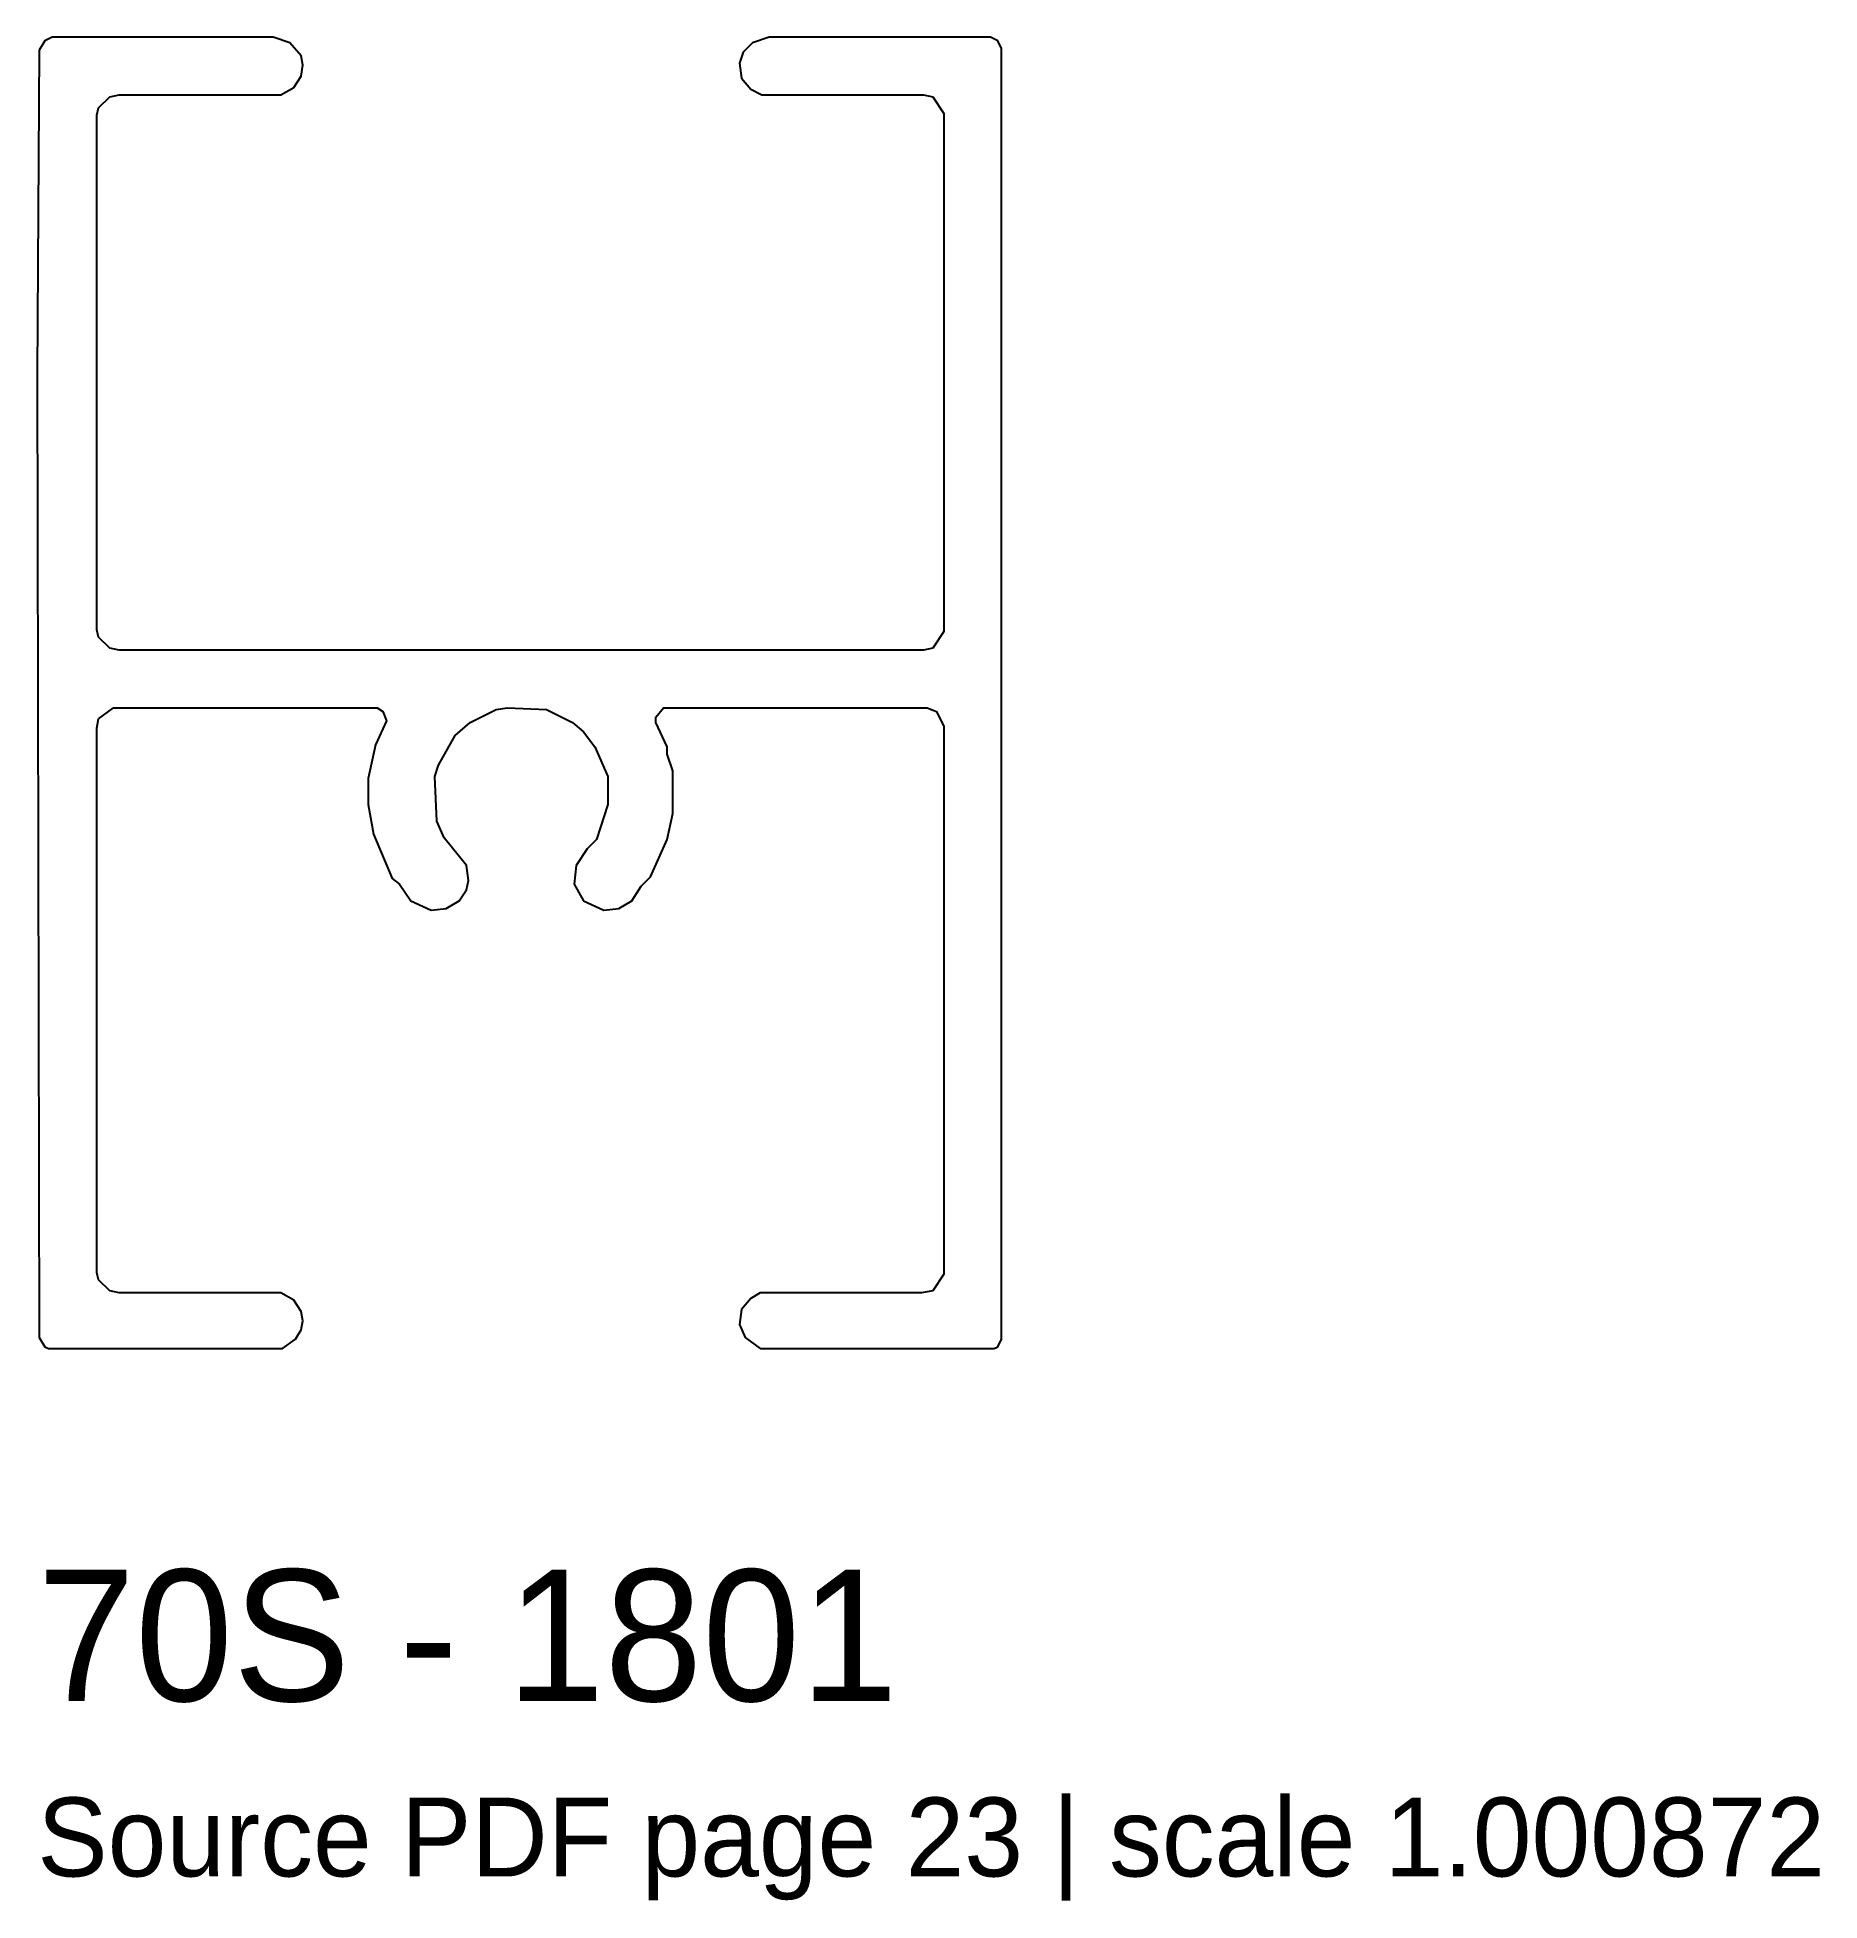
# Model space of a CAD drawing. Header units: millimetres. Extents: x 0 to 40.6, y -12.6 to 30.
import ezdxf

# ---------------------------------------------------------------- set-up
doc = ezdxf.new("R2010")
doc.units = ezdxf.units.MM
doc.layers.add('INFO', color=7, linetype='Continuous')
doc.layers.add('PROFILE', color=7, linetype='Continuous')

msp = doc.modelspace()

# ---------------------------------------------------------------- linework, layer by layer
at = {"layer": 'PROFILE'}
msp.add_lwpolyline([(0.169, 29.871), (0.042, 29.659), (0, 22.287), (0.042, 0.297), (0.169, 0.085), (0.254, 0.042), (5.593, 0.042), (5.889, 0.254), (6.017, 0.466), (6.059, 0.678), (6.017, 0.89), (5.847, 1.144), (5.551, 1.313), (1.864, 1.313), (1.652, 1.356), (1.398, 1.61), (1.356, 1.78), (1.356, 14.194), (1.398, 14.406), (1.737, 14.66), (7.754, 14.66), (7.881, 14.575), (7.966, 14.364), (7.711, 13.813), (7.542, 13.05), (7.542, 12.457), (7.669, 11.779), (8.093, 10.762), (8.262, 10.635), (8.516, 10.254), (8.982, 10.042), (9.321, 10.084), (9.618, 10.254), (9.788, 10.508), (9.83, 10.72), (9.788, 11.059), (9.279, 11.694), (9.11, 12.076), (9.067, 13.092), (9.152, 13.347), (9.533, 14.025), (9.872, 14.321), (10.465, 14.618), (10.72, 14.66), (11.609, 14.618), (12.203, 14.321), (12.457, 14.109), (12.711, 13.77), (13.008, 13.092), (13.008, 12.457), (12.753, 11.652), (12.542, 11.44), (12.287, 11.059), (12.245, 10.635), (12.457, 10.254), (12.923, 10.042), (13.262, 10.084), (13.558, 10.254), (13.77, 10.593), (13.982, 10.804), (14.364, 11.652), (14.491, 12.245), (14.491, 13.22), (14.364, 13.601), (14.364, 13.77), (14.109, 14.321), (14.109, 14.448), (14.279, 14.66), (20.295, 14.66), (20.507, 14.575), (20.677, 14.236), (20.677, 1.737), (20.422, 1.356), (20.168, 1.313), (16.482, 1.313), (16.27, 1.186), (16.058, 0.932), (16.016, 0.593), (16.143, 0.297), (16.482, 0.042), (21.821, 0.042), (21.905, 0.085), (21.99, 0.254), (21.99, 29.702), (21.905, 29.871), (21.736, 29.956), (16.694, 29.956), (16.313, 29.829), (16.101, 29.617), (16.016, 29.363), (16.058, 29.024), (16.27, 28.769), (16.524, 28.642), (20.211, 28.642), (20.422, 28.6), (20.677, 28.219), (20.677, 16.397), (20.422, 16.016), (20.211, 15.974), (1.864, 15.974), (1.652, 16.016), (1.398, 16.27), (1.356, 16.44), (1.356, 28.176), (1.398, 28.346), (1.652, 28.6), (1.864, 28.642), (5.551, 28.642), (5.847, 28.812), (6.017, 29.066), (6.059, 29.32), (6.017, 29.532), (5.762, 29.829), (5.381, 29.956), (0.339, 29.956)], close=True, dxfattribs=at)

# ---------------------------------------------------------------- texts
at = {"layer": 'INFO'}
for s, height, p in [('70S - 1801', 3, (0, -8)), ('Source PDF page 23 | scale 1.000872', 1.8, (0, -12))]:
    msp.add_text(s, height=height, dxfattribs=at).set_placement(p)

doc.saveas('drawing.dxf')
